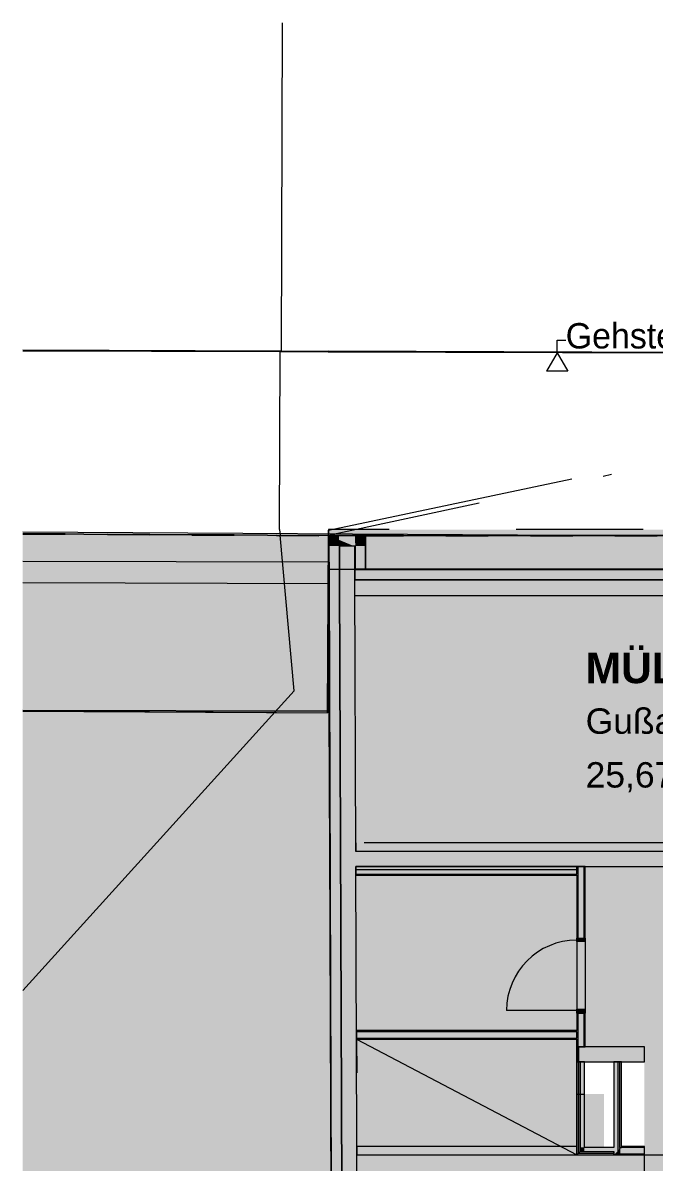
# Model space of a CAD drawing. Header units: metres. Extents: x -3.9 to 83, y -38 to 6.2.
# Drawn here: x 28.21 to 35.67, y -9.96 to 3.51 of the extents above; entities that cross this region are included whole.
import ezdxf

# ---------------------------------------------------------------- set-up
doc = ezdxf.new("R2010")
doc.units = ezdxf.units.M
doc.header["$MEASUREMENT"] = 0
doc.set_wipeout_variables(frame=1)
for name, pattern in [('Dampfsperre', [0.003, 0.0015, -0.0015]), ('Schnittlinie', [0.006, 0.003, -0.0015, 0, -0.0015]), ('UNSICHTBAR', [0.4, 0, -0.4]), ('Untersicht', [0.001, 0.0005, -0.0005]), ('Wipeout_Contour', [1, 0, -1])]:
    doc.linetypes.add(name, pattern=pattern)
for name, color, linetype in [('0._Erdgeschoß PP Icon_1_0', 7, 'Continuous'), ('0._Erdgeschoß PP Icon_1_110 Wand Aussen', 7, 'Continuous'), ('0._Erdgeschoß PP Icon_1_120 Wand Innen tragend', 7, 'Continuous'), ('0._Erdgeschoß PP Icon_1_130 Wand Innen', 7, 'Continuous'), ('0._Erdgeschoß PP Icon_1_135 Wand Vorsatzschale', 7, 'Continuous'), ('0._Erdgeschoß PP Icon_1_165 Fassadengestaltung Bänder', 7, 'Continuous'), ('0._Erdgeschoß PP Icon_1_170 Schachtwände', 7, 'Continuous'), ('0._Erdgeschoß PP Icon_1_230 Decke abgehaengt', 7, 'Continuous'), ('0._Erdgeschoß PP Icon_1_710 Gelände', 7, 'Continuous'), ('0._Erdgeschoß PP Icon_1_715 Außen Pflanzen', 7, 'Continuous'), ('0._Erdgeschoß PP Icon_1_725 Nachbarbebauung', 7, 'Continuous'), ('0._Erdgeschoß PP Icon_1_810 Raum', 7, 'Continuous'), ('0._Erdgeschoß PP Icon_1_815 Raumbegrenzung', 7, 'Continuous'), ('0._Erdgeschoß PP Icon_1_844 Umriss 2D', 7, 'Continuous'), ('0._Erdgeschoß PP Icon_1_905 VP Beschriftung Übersicht.Übersicht', 7, 'Continuous'), ('0._Erdgeschoß PP Icon_1_Neubau_840 Baulinien', 7, 'Continuous'), ('0._Erdgeschoß PP Icon_1_Neubau_844 Umriss 2D', 7, 'Continuous')]:
    doc.layers.add(name, color=color, linetype=linetype)
doc.styles.add('ERSTELLTER_STIL_11', font='arial.ttf')
doc.styles.add('ERSTELLTER_STIL_2', font='')
doc.styles.get('ERSTELLTER_STIL_2').set_extended_font_data('Eurostile')

msp = doc.modelspace()

# ---------------------------------------------------------------- wipeouts: each hides what was drawn before it
at = {"color": 254, "linetype": 'Wipeout_Contour', "lineweight": 0, "ltscale": 193.488375}
msp.add_wipeout([(28.205, 3.511), (28.205, -37.839), (52.586, -37.839), (52.586, 3.511)], dxfattribs=at).dxf.layer = '0._Erdgeschoß PP Icon_1_0'

# ---------------------------------------------------------------- next in the draw order: hatches: boundary and pattern name
at = {"layer": '0._Erdgeschoß PP Icon_1_110 Wand Aussen', "linetype": 'Continuous', "lineweight": 0, "true_color": 0x000000}
for points in [[(31.823, -2.554), (31.818, -2.55), (31.818, -2.554)], [(31.818, -2.554), (31.82, -3.08), (31.825, -3.08), (31.823, -2.554)], [(32.253, -2.55), (31.823, -2.55), (31.83, -2.555), (32.253, -2.555)], [(31.944, -2.675), (31.944, -2.603), (31.828, -2.554), (31.823, -2.554), (31.824, -2.675)], [(31.943, -2.555), (31.83, -2.555), (31.943, -2.603)], [(31.943, -2.603), (32.116, -2.675), (32.134, -2.675), (32.133, -2.555), (31.943, -2.555)], [(32.253, -2.555), (32.133, -2.555), (32.134, -2.675)], [(32.134, -2.675), (32.254, -2.675), (32.253, -2.555)], [(32.253, -2.55), (32.253, -2.555), (32.258, -2.55)], [(32.253, -2.555), (32.258, -2.555), (32.258, -2.55)], [(32.253, -2.555), (32.255, -2.949), (32.26, -2.949), (32.258, -2.555)], [(31.824, -2.675), (31.825, -3.08), (31.945, -3.08), (31.944, -2.675)], [(31.949, -2.675), (31.949, -2.605), (31.944, -2.603), (31.944, -2.675)], [(31.944, -2.675), (31.945, -3.08), (31.95, -3.08), (31.949, -2.675)], [(32.117, -2.675), (31.949, -2.605), (31.949, -2.675)], [(31.949, -2.675), (31.95, -3.08), (32.13, -3.079), (32.129, -2.68), (32.117, -2.675)], [(32.129, -2.675), (32.116, -2.675), (32.128, -2.68)], [(32.134, -2.675), (32.129, -2.675), (32.129, -2.68)], [(32.129, -2.68), (32.134, -2.68), (32.134, -2.675)], [(32.129, -2.68), (32.13, -2.949), (32.135, -2.949), (32.134, -2.68)], [(32.134, -2.675), (32.135, -2.949), (32.255, -2.949), (32.254, -2.675)], [(37.708, -2.95), (32.13, -2.95), (32.13, -2.955), (37.708, -2.955)], [(37.713, -2.955), (32.13, -2.955), (32.13, -3.075), (37.713, -3.075)], [(31.82, -3.08), (31.874, -17.62), (31.879, -17.614), (31.825, -3.08)], [(31.825, -3.08), (31.879, -17.614), (31.998, -17.467), (31.945, -3.08)], [(32.003, -17.42), (31.95, -3.08), (31.945, -3.08), (31.998, -17.42)], [(32.182, -17.24), (32.13, -3.079), (31.95, -3.08), (32.002, -17.24)], [(37.833, -3.075), (32.13, -3.075), (32.13, -3.08), (37.833, -3.08)], [(37.838, -3.08), (32.13, -3.08), (32.131, -3.26), (37.838, -3.26)]]:
    msp.add_hatch(color=18, dxfattribs=at).paths.add_polyline_path(points)
at = {"layer": '0._Erdgeschoß PP Icon_1_120 Wand Innen tragend', "linetype": 'Continuous', "lineweight": 0, "true_color": 0x000000}
for points in [[(32.142, -6.185), (32.142, -6.285), (40.163, -6.285), (40.163, -6.185)], [(40.163, -6.285), (32.142, -6.285), (32.143, -6.465), (40.163, -6.465)], [(34.773, -8.775), (35.553, -8.775), (35.553, -8.595), (34.773, -8.595)]]:
    msp.add_hatch(color=18, dxfattribs=at).paths.add_polyline_path(points)
at = {"layer": '0._Erdgeschoß PP Icon_1_130 Wand Innen', "linetype": 'Continuous', "lineweight": 0, "true_color": 0x000000}
for points in [[(34.753, -6.465), (34.753, -7.31), (34.766, -7.31), (34.766, -6.465)], [(34.841, -6.465), (34.766, -6.465), (34.766, -7.31), (34.841, -7.31)], [(34.841, -6.465), (34.841, -7.31), (34.853, -7.31), (34.853, -6.465)], [(34.753, -8.405), (34.766, -8.405), (34.766, -8.2), (34.753, -8.2)], [(34.766, -8.2), (34.766, -8.405), (34.841, -8.405), (34.841, -8.2)], [(34.841, -8.405), (34.853, -8.405), (34.853, -8.2), (34.841, -8.2)], [(34.753, -8.405), (32.15, -8.405), (32.15, -8.418), (34.753, -8.418)], [(32.15, -8.493), (34.753, -8.493), (34.753, -8.418), (32.15, -8.418)], [(34.753, -8.405), (34.753, -8.595), (34.766, -8.595), (34.766, -8.405)], [(34.766, -8.405), (34.766, -8.595), (34.841, -8.595), (34.841, -8.405)], [(34.853, -8.595), (34.853, -8.405), (34.841, -8.405), (34.841, -8.595)], [(32.15, -8.505), (34.753, -8.505), (34.753, -8.493), (32.15, -8.493)], [(34.753, -8.595), (34.753, -8.775), (34.766, -8.775), (34.766, -8.595)], [(35.263, -9.788), (35.263, -9.798), (35.272, -9.788)], [(35.263, -9.863), (35.553, -9.863), (35.553, -9.788), (35.272, -9.788), (35.263, -9.798)], [(35.283, -9.788), (35.553, -9.788), (35.553, -9.775), (35.283, -9.775)], [(35.263, -9.875), (35.553, -9.875), (35.553, -9.863), (35.263, -9.863)]]:
    msp.add_hatch(color=18, dxfattribs=at).paths.add_polyline_path(points)
at = {"layer": '0._Erdgeschoß PP Icon_1_130 Wand Innen', "linetype": 'Continuous', "lineweight": 13, "true_color": 0xf9f8f6}
msp.add_hatch(color=7, dxfattribs=at).paths.add_polyline_path([(34.753, -8.2), (34.853, -8.2), (34.853, -7.31), (34.753, -7.31)])
at = {"layer": '0._Erdgeschoß PP Icon_1_130 Wand Innen', "linetype": 'Continuous', "lineweight": 0, "true_color": 0xffffff}
for points in [[(34.853, -7.31), (34.753, -7.31), (34.753, -7.35), (34.853, -7.35)], [(34.753, -8.2), (34.853, -8.2), (34.853, -8.15), (34.753, -8.15)], [(34.773, -8.775), (34.773, -8.595), (34.766, -8.595), (34.766, -8.775)]]:
    msp.add_hatch(color=7, dxfattribs=at).paths.add_polyline_path(points)
at = {"layer": '0._Erdgeschoß PP Icon_1_135 Wand Vorsatzschale', "linetype": 'Continuous', "lineweight": 0, "true_color": 0x000000}
for points in [[(34.753, -6.465), (32.143, -6.465), (32.143, -6.503), (34.753, -6.503)], [(32.143, -6.553), (34.753, -6.553), (34.753, -6.503), (32.143, -6.503)], [(32.143, -6.565), (34.753, -6.565), (34.753, -6.553), (32.143, -6.553)]]:
    msp.add_hatch(color=18, dxfattribs=at).paths.add_polyline_path(points)
at = {"layer": '0._Erdgeschoß PP Icon_1_165 Fassadengestaltung Bänder', "linetype": 'Continuous', "lineweight": 0, "true_color": 0xffffff}
msp.add_hatch(color=7, dxfattribs=at).paths.add_polyline_path([(31.818, -2.48), (31.82, -2.95), (37.708, -2.95), (37.708, -2.48)])
at = {"layer": '0._Erdgeschoß PP Icon_1_170 Schachtwände', "linetype": 'Continuous', "lineweight": 0, "true_color": 0x000000}
for points in [[(34.753, -8.775), (34.753, -9.155), (34.773, -9.155), (34.773, -8.775)], [(34.773, -8.775), (34.773, -9.155), (34.793, -9.155), (34.793, -8.775)], [(34.793, -8.775), (34.793, -9.155), (34.843, -9.155), (34.843, -8.775)], [(35.243, -9.82), (35.243, -8.775), (35.193, -8.775), (35.193, -9.875)], [(35.263, -9.798), (35.263, -8.775), (35.243, -8.775), (35.243, -9.82)], [(35.272, -9.788), (35.283, -9.775), (35.283, -8.775), (35.263, -8.775), (35.263, -9.788)], [(34.753, -9.155), (34.753, -9.855), (34.773, -9.855), (34.773, -9.155)], [(34.773, -9.155), (34.773, -9.835), (34.793, -9.835), (34.793, -9.155)], [(34.843, -9.785), (34.843, -9.155), (34.793, -9.155), (34.793, -9.785)], [(34.843, -9.785), (34.793, -9.835), (34.843, -9.835)], [(34.793, -9.785), (34.793, -9.835), (34.843, -9.785)], [(34.843, -9.835), (35.193, -9.835), (35.193, -9.785), (34.843, -9.785)], [(35.243, -9.82), (35.205, -9.863), (35.243, -9.863)], [(35.263, -9.798), (35.243, -9.82), (35.243, -9.863), (35.263, -9.863)], [(35.283, -9.775), (35.272, -9.788), (35.283, -9.788)], [(34.773, -9.855), (34.753, -9.875), (34.773, -9.875)], [(34.773, -9.855), (34.753, -9.855), (34.753, -9.875)], [(34.793, -9.835), (34.773, -9.855), (34.793, -9.855)], [(34.793, -9.835), (34.773, -9.835), (34.773, -9.855)], [(34.773, -9.875), (35.193, -9.875), (35.193, -9.855), (34.773, -9.855)], [(34.793, -9.855), (35.193, -9.855), (35.193, -9.835), (34.793, -9.835)], [(35.205, -9.863), (35.193, -9.875), (35.243, -9.875), (35.243, -9.863)], [(35.263, -9.863), (35.243, -9.863), (35.243, -9.875), (35.263, -9.875)]]:
    msp.add_hatch(color=18, dxfattribs=at).paths.add_polyline_path(points)
at = {"layer": '0._Erdgeschoß PP Icon_1_725 Nachbarbebauung', "linetype": 'Continuous', "lineweight": 13, "true_color": 0xaaaaaa}
msp.add_hatch(color=253, dxfattribs=at).paths.add_polyline_path([(31.818, -2.55), (28.205, -2.53), (28.205, -4.627), (31.806, -4.648)])
at = {"layer": '0._Erdgeschoß PP Icon_1_725 Nachbarbebauung', "linetype": 'Continuous', "lineweight": 0, "true_color": 0x1f1f1f}
for points in [[(31.818, -2.55), (28.205, -2.53), (28.205, -4.619), (31.828, -4.629)], [(31.828, -4.629), (28.205, -4.619), (28.205, -25.69), (31.692, -25.77), (31.877, -25.771), (31.871, -16.745), (31.875, -14.753)]]:
    msp.add_hatch(color=250, dxfattribs=at).paths.add_polyline_path(points)
at = {"layer": '0._Erdgeschoß PP Icon_1_810 Raum', "linetype": 'Continuous', "lineweight": 0, "true_color": 0x191919}
msp.add_hatch(color=250, dxfattribs=at).paths.add_polyline_path([(40.563, -6.185), (40.563, -2.86), (38.018, -2.86), (38.018, -3.26), (32.131, -3.26), (32.142, -6.185)])
at = {"layer": '0._Erdgeschoß PP Icon_1_810 Raum', "linetype": 'Continuous', "lineweight": 13, "true_color": 0xf9f8f6}
for points in [[(34.853, -6.465), (34.853, -8.595), (35.553, -8.595), (35.553, -8.775), (35.553, -9.875), (36.613, -9.875), (36.613, -8.775), (36.613, -8.155), (36.613, -6.465)], [(34.753, -8.405), (34.753, -6.565), (32.143, -6.565), (32.15, -8.405)], [(35.453, -13.275), (35.453, -11.075), (35.553, -11.075), (35.553, -9.875), (35.073, -9.875), (35.073, -9.155), (34.753, -9.155), (34.753, -8.775), (34.753, -8.505), (32.15, -8.505), (32.182, -17.24), (35.453, -17.24)], [(35.553, -9.875), (35.553, -11.075), (37.873, -11.075), (38.403, -11.075), (38.403, -9.875), (38.163, -9.875), (36.613, -9.875)]]:
    msp.add_hatch(color=7, dxfattribs=at).paths.add_polyline_path(points)

# ---------------------------------------------------------------- next in the draw order: linework, layer by layer
at = {"layer": '0._Erdgeschoß PP Icon_1_110 Wand Aussen', "color": 7, "linetype": 'Continuous', "lineweight": 13, "ltscale": 1000}
for p, q in [((31.828, -2.554), (31.823, -2.554)), ((31.828, -2.554), (31.823, -2.554)), ((31.823, -2.554), (31.824, -2.675)), ((31.943, -2.555), (31.83, -2.555)), ((31.943, -2.555), (31.83, -2.555)), ((32.133, -2.555), (31.943, -2.555)), ((32.253, -2.555), (32.133, -2.555)), ((32.253, -2.555), (32.133, -2.555)), ((32.254, -2.675), (32.253, -2.555)), ((31.824, -2.675), (31.825, -3.08)), ((31.949, -2.675), (31.944, -2.675)), ((31.949, -2.675), (31.944, -2.675)), ((31.944, -2.675), (31.945, -3.08)), ((32.117, -2.675), (31.949, -2.675)), ((32.117, -2.675), (31.949, -2.675)), ((32.129, -2.675), (32.116, -2.675)), ((32.129, -2.675), (32.116, -2.675)), ((32.134, -2.675), (32.129, -2.675)), ((32.134, -2.675), (32.129, -2.675)), ((32.134, -2.675), (32.135, -2.949)), ((32.255, -2.949), (32.254, -2.675)), ((37.708, -2.955), (32.13, -2.955)), ((31.825, -3.08), (31.879, -17.614)), ((31.945, -3.08), (31.998, -17.42)), ((37.713, -3.075), (32.13, -3.075))]:
    msp.add_line(p, q, dxfattribs=at)
at = {"layer": '0._Erdgeschoß PP Icon_1_110 Wand Aussen', "color": 7, "linetype": 'Continuous', "lineweight": 18, "ltscale": 1000}
for p, q in [((31.949, -2.675), (31.95, -3.08)), ((32.129, -2.675), (32.129, -2.68)), ((32.129, -2.675), (32.129, -2.68)), ((31.95, -3.08), (32.002, -17.24)), ((37.833, -3.08), (32.13, -3.08))]:
    msp.add_line(p, q, dxfattribs=at)
at = {"layer": '0._Erdgeschoß PP Icon_1_110 Wand Aussen', "color": 7, "linetype": 'Continuous', "lineweight": 13, "ltscale": 1000, "flags": 128}
for points in [[(31.818, -2.55), (31.823, -2.55)], [(31.818, -2.55), (31.82, -3.08)], [(32.253, -2.55), (31.823, -2.55)], [(32.258, -2.55), (32.253, -2.55)], [(32.26, -2.949), (32.258, -2.55)], [(32.135, -2.949), (32.13, -2.949)], [(37.708, -2.95), (32.13, -2.95)], [(32.13, -2.95), (32.13, -2.955)], [(32.13, -2.955), (32.13, -3.075)], [(32.255, -2.949), (32.135, -2.949)], [(32.26, -2.949), (32.255, -2.949)], [(31.82, -3.08), (31.874, -17.62)], [(32.13, -3.075), (32.13, -3.08)]]:
    msp.add_lwpolyline(points, dxfattribs=at)
at = {"layer": '0._Erdgeschoß PP Icon_1_110 Wand Aussen', "color": 7, "linetype": 'Continuous', "lineweight": 18, "ltscale": 1000, "flags": 128}
for points in [[(32.129, -2.68), (32.13, -2.949)], [(32.13, -3.079), (32.129, -2.68)], [(32.142, -6.285), (32.13, -3.079)], [(32.131, -3.26), (37.838, -3.26)], [(32.182, -17.24), (32.143, -6.465)]]:
    msp.add_lwpolyline(points, dxfattribs=at)
at = {"layer": '0._Erdgeschoß PP Icon_1_120 Wand Innen tragend', "color": 7, "linetype": 'Continuous', "lineweight": 18, "ltscale": 1000}
msp.add_line((40.163, -6.285), (32.142, -6.285), dxfattribs=at)
at = {"layer": '0._Erdgeschoß PP Icon_1_120 Wand Innen tragend', "color": 7, "linetype": 'Continuous', "lineweight": 13, "ltscale": 1000, "flags": 128}
for points in [[(32.142, -6.185), (32.142, -6.285)], [(40.163, -6.185), (32.242, -6.185)]]:
    msp.add_lwpolyline(points, dxfattribs=at)
at = {"layer": '0._Erdgeschoß PP Icon_1_120 Wand Innen tragend', "color": 7, "linetype": 'Continuous', "lineweight": 18, "ltscale": 1000, "flags": 128}
for points in [[(32.143, -6.465), (38.053, -6.465)], [(35.553, -8.595), (34.773, -8.595)], [(34.773, -8.595), (34.773, -8.775)], [(35.553, -8.775), (35.553, -8.595)], [(34.773, -8.775), (35.553, -8.775)]]:
    msp.add_lwpolyline(points, dxfattribs=at)
at = {"layer": '0._Erdgeschoß PP Icon_1_130 Wand Innen', "color": 7, "linetype": 'Continuous', "lineweight": 18, "ltscale": 1000}
for p, q in [((34.766, -6.465), (34.766, -7.31)), ((34.841, -7.31), (34.841, -6.465)), ((34.753, -7.31), (34.766, -7.31)), ((34.753, -7.31), (34.766, -7.31)), ((34.753, -7.31), (34.766, -7.31)), ((34.766, -7.31), (34.841, -7.31)), ((34.766, -7.31), (34.841, -7.31)), ((34.766, -7.31), (34.841, -7.31)), ((34.841, -7.31), (34.853, -7.31)), ((34.841, -7.31), (34.853, -7.31)), ((34.841, -7.31), (34.853, -7.31)), ((34.753, -8.2), (34.766, -8.2)), ((34.753, -8.2), (34.766, -8.2)), ((34.753, -8.2), (34.766, -8.2)), ((34.766, -8.2), (34.766, -8.405)), ((34.766, -8.2), (34.841, -8.2)), ((34.766, -8.2), (34.841, -8.2)), ((34.766, -8.2), (34.841, -8.2)), ((34.841, -8.405), (34.841, -8.2)), ((34.841, -8.2), (34.853, -8.2)), ((34.841, -8.2), (34.853, -8.2)), ((34.841, -8.2), (34.853, -8.2)), ((34.753, -8.418), (32.15, -8.418)), ((34.766, -8.405), (34.766, -8.595)), ((34.841, -8.595), (34.841, -8.405)), ((32.15, -8.493), (34.753, -8.493)), ((34.766, -8.775), (34.766, -8.595)), ((35.243, -9.863), (35.243, -9.82)), ((35.263, -9.863), (35.263, -9.798)), ((35.263, -9.863), (35.263, -9.798)), ((35.272, -9.788), (35.283, -9.788)), ((35.272, -9.788), (35.283, -9.788)), ((35.283, -9.788), (35.283, -9.775)), ((35.283, -9.788), (35.283, -9.775)), ((35.553, -9.788), (35.283, -9.788)), ((35.243, -9.863), (35.243, -9.875)), ((35.263, -9.863), (35.263, -9.875)), ((35.263, -9.863), (35.263, -9.875)), ((35.263, -9.863), (35.553, -9.863))]:
    msp.add_line(p, q, dxfattribs=at)
at = {"layer": '0._Erdgeschoß PP Icon_1_130 Wand Innen', "color": 7, "linetype": 'Schnittlinie', "lineweight": 13, "ltscale": 1000}
for p, q in [((34.753, -7.31), (34.753, -8.2)), ((34.853, -7.31), (34.853, -8.2))]:
    msp.add_line(p, q, dxfattribs=at)
at = {"layer": '0._Erdgeschoß PP Icon_1_130 Wand Innen', "color": 8, "linetype": 'Continuous', "lineweight": 13, "ltscale": 1000}
for p, q in [((34.753, -7.35), (34.753, -7.31)), ((34.753, -7.31), (34.853, -7.31)), ((34.853, -7.35), (34.753, -7.35)), ((34.853, -7.31), (34.853, -7.35)), ((34.753, -8.2), (34.753, -8.15)), ((34.753, -8.15), (34.853, -8.15)), ((34.853, -8.2), (34.753, -8.2)), ((34.853, -8.15), (34.853, -8.2))]:
    msp.add_line(p, q, dxfattribs=at)
at = {"layer": '0._Erdgeschoß PP Icon_1_130 Wand Innen', "color": 8, "linetype": 'Continuous', "lineweight": 0, "ltscale": 1000}
msp.add_line((34.753, -8.165), (33.923, -8.165), dxfattribs=at)
at = {"layer": '0._Erdgeschoß PP Icon_1_130 Wand Innen', "color": 7, "linetype": 'Continuous', "lineweight": 18, "ltscale": 1000, "flags": 128}
for points in [[(34.753, -6.465), (34.753, -6.553)], [(34.853, -6.465), (34.753, -6.465)], [(34.853, -7.31), (34.853, -6.465)], [(34.753, -6.565), (34.753, -7.31)], [(34.753, -8.2), (34.753, -8.405)], [(34.853, -8.405), (34.853, -8.2)], [(34.753, -8.405), (32.15, -8.405)], [(32.15, -8.405), (32.15, -8.505)], [(34.753, -8.493), (34.753, -8.418)], [(34.753, -8.418), (34.753, -8.493)], [(34.853, -8.595), (34.853, -8.405)], [(32.15, -8.505), (34.753, -8.505)], [(34.753, -8.505), (34.753, -8.595)], [(34.753, -8.595), (34.753, -8.775)], [(34.773, -8.595), (34.766, -8.595)], [(34.766, -8.595), (34.853, -8.595)], [(34.773, -8.775), (34.773, -8.595)], [(34.753, -8.775), (34.773, -8.775)], [(35.553, -9.775), (35.283, -9.775)], [(35.553, -9.788), (35.553, -9.775)], [(35.553, -9.863), (35.553, -9.788)], [(35.193, -9.875), (35.243, -9.875)], [(35.243, -9.875), (35.263, -9.875)], [(35.263, -9.875), (35.553, -9.875)], [(35.553, -9.875), (35.553, -9.863)]]:
    msp.add_lwpolyline(points, dxfattribs=at)
at = {"layer": '0._Erdgeschoß PP Icon_1_130 Wand Innen', "color": 8, "linetype": 'Continuous', "lineweight": 0, "ltscale": 1000}
msp.add_arc((34.753, -8.165), 0.83, 90, 180, dxfattribs=at)
at = {"layer": '0._Erdgeschoß PP Icon_1_135 Wand Vorsatzschale', "color": 7, "linetype": 'Continuous', "lineweight": 18, "ltscale": 1000}
for p, q in [((34.753, -6.503), (32.143, -6.503)), ((32.143, -6.553), (34.753, -6.553))]:
    msp.add_line(p, q, dxfattribs=at)
at = {"layer": '0._Erdgeschoß PP Icon_1_135 Wand Vorsatzschale', "color": 7, "linetype": 'Continuous', "lineweight": 18, "ltscale": 1000, "flags": 128}
for points in [[(34.753, -6.465), (32.143, -6.465)], [(32.143, -6.465), (32.143, -6.565)], [(34.753, -6.553), (34.753, -6.465)], [(32.143, -6.565), (34.753, -6.565)]]:
    msp.add_lwpolyline(points, dxfattribs=at)
at = {"layer": '0._Erdgeschoß PP Icon_1_165 Fassadengestaltung Bänder', "color": 7, "linetype": 'Schnittlinie', "lineweight": 13, "ltscale": 1000, "flags": 128}
msp.add_lwpolyline([(31.818, -2.55), (31.818, -2.489), (35.538, -1.7), (37.708, -1.7), (44.908, -1.7), (47.028, -1.7), (50.803, -2.5), (50.803, -2.55), (50.753, -2.55), (50.753, -2.543), (47.028, -1.75), (35.538, -1.75)], close=True, dxfattribs=at)
at = {"layer": '0._Erdgeschoß PP Icon_1_165 Fassadengestaltung Bänder', "color": 8, "linetype": 'Dampfsperre', "lineweight": 0, "ltscale": 1000, "flags": 128}
msp.add_lwpolyline([(31.818, -2.48), (31.82, -2.95), (37.708, -2.95), (37.708, -2.48)], close=True, dxfattribs=at)
at = {"layer": '0._Erdgeschoß PP Icon_1_170 Schachtwände', "color": 7, "linetype": 'Continuous', "lineweight": 18, "ltscale": 1000}
for p, q in [((34.773, -8.775), (34.773, -9.155)), ((34.793, -8.775), (34.793, -9.155)), ((35.243, -9.82), (35.243, -8.775)), ((35.263, -9.788), (35.263, -8.775)), ((34.773, -9.155), (34.773, -9.835)), ((34.793, -9.155), (34.793, -9.785)), ((34.793, -9.785), (34.793, -9.835)), ((35.263, -9.788), (35.272, -9.788)), ((35.263, -9.788), (35.263, -9.798)), ((35.263, -9.788), (35.272, -9.788)), ((35.263, -9.788), (35.263, -9.798)), ((34.773, -9.835), (34.773, -9.855)), ((34.773, -9.855), (34.793, -9.855)), ((34.793, -9.835), (34.843, -9.835)), ((34.793, -9.835), (34.843, -9.835)), ((34.793, -9.855), (35.193, -9.855)), ((34.843, -9.835), (35.193, -9.835))]:
    msp.add_line(p, q, dxfattribs=at)
at = {"layer": '0._Erdgeschoß PP Icon_1_170 Schachtwände', "color": 7, "linetype": 'Continuous', "lineweight": 18, "ltscale": 1000, "flags": 128}
for points in [[(34.843, -8.775), (34.753, -8.775)], [(34.753, -8.775), (34.753, -9.155)], [(34.843, -9.155), (34.843, -8.775)], [(35.243, -8.775), (35.193, -8.775)], [(35.193, -8.775), (35.193, -9.785)], [(35.263, -8.775), (35.243, -8.775)], [(35.283, -8.775), (35.263, -8.775)], [(35.283, -9.775), (35.283, -8.775)], [(34.753, -9.155), (34.773, -9.155)], [(34.753, -9.155), (34.753, -9.875)], [(34.753, -9.155), (34.843, -9.155)], [(34.773, -9.155), (34.793, -9.155)], [(34.793, -9.155), (34.843, -9.155)], [(34.843, -9.785), (34.843, -9.155)], [(35.193, -9.785), (34.843, -9.785)], [(34.753, -9.875), (34.773, -9.875)], [(34.773, -9.875), (35.193, -9.875)], [(35.193, -9.835), (35.193, -9.875)], [(35.193, -9.855), (35.193, -9.835)], [(35.193, -9.875), (35.193, -9.855)]]:
    msp.add_lwpolyline(points, dxfattribs=at)
at = {"layer": '0._Erdgeschoß PP Icon_1_230 Decke abgehaengt', "color": 8, "linetype": 'Schnittlinie', "lineweight": 13, "ltscale": 1000}
msp.add_line((32.15, -8.505), (34.753, -9.875), dxfattribs=at)
at = {"layer": '0._Erdgeschoß PP Icon_1_230 Decke abgehaengt', "color": 8, "linetype": 'Schnittlinie', "lineweight": 13, "ltscale": 1000, "flags": 128}
msp.add_lwpolyline([(34.753, -8.505), (32.15, -8.505), (32.155, -9.875), (34.753, -9.875), (34.753, -9.155)], close=True, dxfattribs=at)
at = {"layer": '0._Erdgeschoß PP Icon_1_230 Decke abgehaengt', "color": 7, "linetype": 'Schnittlinie', "lineweight": 13, "ltscale": 1000, "flags": 128}
for points in [[(34.753, -9.775), (32.155, -9.775)], [(32.155, -9.775), (32.155, -9.813)], [(32.155, -9.813), (32.155, -9.863)], [(34.753, -9.775), (34.753, -9.813)], [(34.753, -9.813), (34.753, -9.863)], [(32.155, -9.863), (32.155, -9.875)], [(32.155, -9.875), (34.753, -9.875)], [(34.753, -9.863), (34.753, -9.875)]]:
    msp.add_lwpolyline(points, dxfattribs=at)
at = {"layer": '0._Erdgeschoß PP Icon_1_710 Gelände', "color": 83, "linetype": 'Continuous', "lineweight": 13, "ltscale": 1000, "true_color": 0x89cd89}
for p, q in [((31.263, -0.371), (31.273, 3.511)), ((31.263, -0.371), (28.205, -0.361)), ((31.249, -0.381), (28.205, -0.371)), ((31.241, -2.479), (31.249, -0.381)), ((31.249, -0.381), (31.263, -0.371)), ((31.814, -0.383), (31.249, -0.381)), ((31.263, -0.371), (31.814, -0.373)), ((39.468, -0.397), (31.814, -0.373)), ((39.461, -0.407), (31.814, -0.383)), ((28.205, -2.53), (31.247, -2.547)), ((31.241, -2.479), (31.247, -2.547)), ((31.412, -4.388), (31.247, -2.547)), ((31.247, -2.547), (31.818, -2.55)), ((31.818, -2.55), (41.066, -2.551)), ((28.205, -7.932), (31.412, -4.388))]:
    msp.add_line(p, q, dxfattribs=at)
at = {"layer": '0._Erdgeschoß PP Icon_1_710 Gelände', "color": 8, "linetype": 'Continuous', "lineweight": 0, "ltscale": 1000, "flags": 128}
for points in [[(28.205, -0.363), (46.674, -0.43), (51.151, -0.444), (52.586, -0.449)], [(52.586, -2.55), (34.702, -2.55), (28.205, -2.513)]]:
    msp.add_lwpolyline(points, dxfattribs=at)
at = {"layer": '0._Erdgeschoß PP Icon_1_715 Außen Pflanzen', "color": 8, "linetype": 'Continuous', "lineweight": 13, "ltscale": 1000, "flags": 128}
for points in [[(31.831, -2.867), (28.205, -2.857)], [(31.83, -3.117), (31.831, -2.867)], [(28.205, -3.107), (31.83, -3.117)]]:
    msp.add_lwpolyline(points, dxfattribs=at)
at = {"layer": '0._Erdgeschoß PP Icon_1_725 Nachbarbebauung', "color": 8, "linetype": 'Continuous', "lineweight": 13, "ltscale": 1000}
for p, q in [((28.205, -2.53), (31.818, -2.55)), ((31.818, -2.55), (31.806, -4.648)), ((28.205, -4.627), (31.806, -4.648))]:
    msp.add_line(p, q, dxfattribs=at)
at = {"layer": '0._Erdgeschoß PP Icon_1_725 Nachbarbebauung', "color": 8, "linetype": 'Schnittlinie', "lineweight": 13, "ltscale": 1000, "flags": 128}
for points in [[(31.818, -2.55), (28.205, -2.53)], [(31.806, -4.648), (31.818, -2.55)], [(28.205, -4.627), (31.806, -4.648)]]:
    msp.add_lwpolyline(points, dxfattribs=at)
at = {"layer": '0._Erdgeschoß PP Icon_1_725 Nachbarbebauung', "color": 8, "linetype": 'Continuous', "lineweight": 13, "ltscale": 1000, "flags": 128}
for points in [[(28.205, -4.619), (31.828, -4.629), (31.818, -2.55), (28.205, -2.53)], [(28.205, -25.69), (31.692, -25.77), (31.877, -25.771), (31.871, -16.745), (31.875, -14.753), (31.828, -4.629), (28.205, -4.619)]]:
    msp.add_lwpolyline(points, dxfattribs=at)
at = {"layer": '0._Erdgeschoß PP Icon_1_815 Raumbegrenzung', "color": 8, "linetype": 'Continuous', "lineweight": 13, "ltscale": 1000}
msp.add_line((35.453, -9.875), (36.613, -9.875), dxfattribs=at)
at = {"layer": '0._Erdgeschoß PP Icon_1_815 Raumbegrenzung', "color": 8, "linetype": 'Schnittlinie', "lineweight": 13, "ltscale": 1000}
msp.add_line((35.553, -11.075), (35.553, -9.875), dxfattribs=at)
at = {"layer": '0._Erdgeschoß PP Icon_1_Neubau_840 Baulinien', "color": 1, "linetype": 'Untersicht', "lineweight": 25, "ltscale": 1000, "true_color": 0xfb0106, "flags": 128}
msp.add_lwpolyline([(28.205, -2.53), (31.818, -2.55), (50.803, -2.55), (52.586, -2.552)], dxfattribs=at)
at = {"layer": '0._Erdgeschoß PP Icon_1_Neubau_840 Baulinien', "color": 254, "linetype": 'UNSICHTBAR', "lineweight": 13, "ltscale": 1000, "true_color": 0xe3e3e3, "flags": 128}
msp.add_lwpolyline([(31.818, -2.551), (50.803, -2.552), (50.776, -13.996), (50.722, -22.121), (50.667, -33.878), (31.885, -36.577), (31.875, -14.753)], close=True, dxfattribs=at)
at = {"layer": '0._Erdgeschoß PP Icon_1_Neubau_844 Umriss 2D', "color": 7, "linetype": 'Continuous', "lineweight": 13, "ltscale": 1000}
for p, q in [((34.522, -0.391), (34.522, -0.241)), ((34.522, -0.241), (34.622, -0.241)), ((34.522, -0.391), (34.397, -0.608)), ((34.522, -0.391), (34.647, -0.608)), ((34.647, -0.608), (34.397, -0.608))]:
    msp.add_line(p, q, dxfattribs=at)

# ---------------------------------------------------------------- next in the draw order: texts
at = {"layer": '0._Erdgeschoß PP Icon_1_844 Umriss 2D', "color": 7, "linetype": 'Continuous', "lineweight": 13, "insert": (34.622, -0.235), "char_height": 0.3, "attachment_point": 4, "style": 'ERSTELLTER_STIL_2'}
msp.add_mtext('\\A1;{\\pql;\\fEurostile|b0|i0|c0|p0;\\W1.000000;Gehsteig}', dxfattribs=at)
at = {"layer": '0._Erdgeschoß PP Icon_1_905 VP Beschriftung Übersicht.Übersicht', "color": 7, "linetype": 'Continuous', "lineweight": 13, "insert": (34.858, -3.937), "char_height": 0.36, "attachment_point": 1, "line_spacing_factor": 1.096205, "style": 'ERSTELLTER_STIL_11'}
msp.add_mtext('\\A1;{\\pql;\\fHelvetica|b1|i0|c0|p0;\\W1.000000;MÜLLRAUM\\P\\pql;\\fHelvetica|b0|i0|c0|p0;\\H0.833333x;\\W1.000000;Gußasphalt\\P\\pql;\\fHelvetica|b0|i0|c0|p0;\\W1.000000;25,67\\fHelvetica|b0|i0|c0|p0;\\W1.000000; m\\fHelvetica|b0|i0|c0|p0;\\W1.000000;\\A1{\\H.66x;\\S2^  ;}}', dxfattribs=at)

doc.saveas('drawing.dxf')
